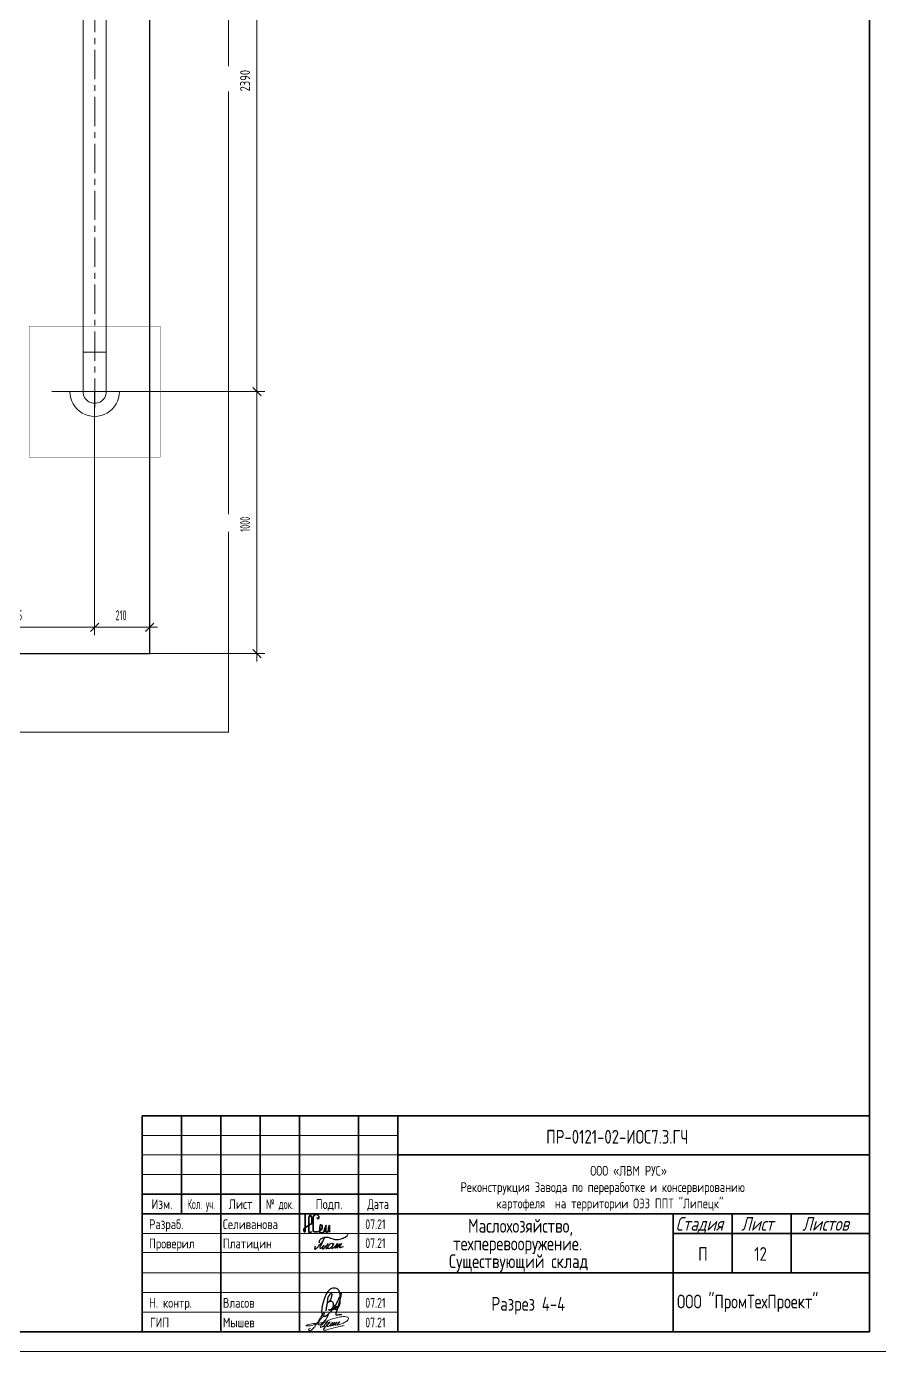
# Model space of a CAD drawing. Header units: millimetres. Extents: x -2281 to 17340, y -2563 to 4166.
# Drawn here: x 3738.6 to 3955.5, y 0 to 337.1 of the extents above; entities that cross this region are included whole.
import ezdxf
from ezdxf.enums import TextEntityAlignment as Align

# ---------------------------------------------------------------- set-up
doc = ezdxf.new("R2010")
doc.units = ezdxf.units.MM
for name, pattern in [('K5LT32807', [0]), ('K5LT_AXLED', [11.939881, 7.439881, -1.5, 1.5, -1.5]), ('K5LT_BASIC', [0]), ('K5LT_THIN', [0]), ('СПЛОШНАЯ', [1089000000.0, 99000000.0, 990000000.0])]:
    doc.linetypes.add(name, pattern=pattern)
doc.layers.add('Системный слой', color=7, linetype='Continuous')
doc.styles.add('KDIMTEXTSTYLE', font='GOST_AU.SHX', dxfattribs={"width": 0.96, "oblique": 15, "height": 5})
doc.styles.add('KTEXTSTYLE', font='GOST_AU.SHX', dxfattribs={"width": 0.96, "height": 5})
doc.styles.add('ГОСТ 2.304', font='CS_Gost2304.shx')
doc.dimstyles.new('KDIMSTYLE (0.07)', dxfattribs={"dimtxt": 5, "dimasz": 1, "dimexe": 2, "dimexo": 0, "dimgap": 1, "dimtad": 1, "dimlfac": 15, "dimtxsty": 'KDIMTEXTSTYLE', "dimsah": 1, "dimcen": 0, "dimdle": 1, "dimadec": 0, "dimazin": 0, "dimtfac": 0.667, "dimtmove": 0, "dimatfit": 3, "dimfxl": 1, "dimtvp": 1, "dimtolj": 1, "dimtzin": 0, "dimarcsym": 0})

# ---------------------------------------------------------------- blocks, each defined once
blk = doc.blocks.new('D32')
at = {"layer": 'Системный слой', "color": 7, "linetype": 'K5LT_THIN', "lineweight": 13}
for p, q in [((3797.16, 244.24), (3797.16, 246.24)), ((3755.89, 244.24), (3799.16, 244.24)), ((3798.22, 243.18), (3796.1, 245.3)), ((3797.16, 244.24), (3797.16, 177.57)), ((3769.89, 177.57), (3799.16, 177.57)), ((3796.1, 178.63), (3798.22, 176.51)), ((3797.16, 177.57), (3797.16, 175.57))]:
    blk.add_line(p, q, dxfattribs=at)
at = {"layer": 'Системный слой', "color": 7, "insert": (3792.89, 208.59), "char_height": 2.5, "attachment_point": 1, "rotation": 90, "style": 'KTEXTSTYLE'}
blk.add_mtext('\\H3.5;\\W0.965;\\Q15;\\Q0;\\W0.715;\\H2.50;1000', dxfattribs=at)
blk.add_wipeout([(3791.16, 208.59), (3787.59, 208.59), (3787.59, 213.03), (3791.16, 213.03)]).dxf.layer = 'Системный слой'
blk = doc.blocks.new('KDIMARROW_03')
at = {"layer": 'Системный слой', "color": 0, "linetype": 'K5LT_THIN', "lineweight": 13}
for p, q in [((-1.06, -1.06), (1.06, 1.06)), ((0, 0), (-1, 0)), ((0, 0), (2, 0))]:
    blk.add_line(p, q, dxfattribs=at)
blk = doc.blocks.new('D33')
at = {"layer": 'Системный слой', "color": 7, "linetype": 'K5LT_THIN', "lineweight": 13}
for p, q in [((3798.22, 402.58), (3796.1, 404.7)), ((3797.16, 403.64), (3797.16, 405.64)), ((3755.89, 403.64), (3799.16, 403.64)), ((3797.16, 403.64), (3797.16, 244.24)), ((3756.73, 244.24), (3799.16, 244.24)), ((3796.1, 245.3), (3798.22, 243.18)), ((3797.16, 244.24), (3797.16, 242.24))]:
    blk.add_line(p, q, dxfattribs=at)
at = {"layer": 'Системный слой', "color": 7, "insert": (3792.89, 320.63), "char_height": 2.5, "attachment_point": 1, "rotation": 90, "style": 'KTEXTSTYLE'}
blk.add_mtext('\\H3.5;\\W0.965;\\Q15;\\Q0;\\H2.50;2390', dxfattribs=at)
blk.add_wipeout([(3791.16, 320.63), (3787.59, 320.63), (3787.59, 326.98), (3791.16, 326.98)]).dxf.layer = 'Системный слой'
blk = doc.blocks.new('D35')
at = {"layer": 'Системный слой', "color": 7, "linetype": 'K5LT_THIN', "lineweight": 13}
for p, q in [((3755.89, 241.27), (3755.89, 182.3)), ((3716.23, 213.24), (3716.23, 182.3)), ((3716.23, 184.3), (3714.23, 184.3)), ((3717.29, 185.36), (3715.17, 183.24)), ((3755.89, 184.3), (3716.23, 184.3)), ((3754.83, 183.24), (3756.95, 185.36)), ((3755.89, 184.3), (3757.89, 184.3))]:
    blk.add_line(p, q, dxfattribs=at)
at = {"layer": 'Системный слой', "color": 7, "insert": (3734.18, 188.57), "char_height": 2.5, "attachment_point": 1, "style": 'KTEXTSTYLE'}
blk.add_mtext('\\H3.5;\\W0.965;\\Q15;\\Q0;\\W0.715;\\H2.50;595', dxfattribs=at)
blk.add_wipeout([(3734.18, 190.3), (3734.18, 193.87), (3737.79, 193.87), (3737.79, 190.3)]).dxf.layer = 'Системный слой'
blk = doc.blocks.new('D36')
at = {"layer": 'Системный слой', "color": 7, "linetype": 'K5LT_THIN', "lineweight": 13}
for p, q in [((3755.89, 244.24), (3755.89, 182.3)), ((3769.89, 244.24), (3769.89, 182.3)), ((3755.89, 184.3), (3753.89, 184.3)), ((3756.95, 185.36), (3754.83, 183.24)), ((3769.89, 184.3), (3755.89, 184.3)), ((3768.83, 183.24), (3770.95, 185.36)), ((3769.89, 184.3), (3771.89, 184.3))]:
    blk.add_line(p, q, dxfattribs=at)
at = {"layer": 'Системный слой', "color": 7, "insert": (3761.21, 188.57), "char_height": 2.5, "attachment_point": 1, "style": 'KTEXTSTYLE'}
blk.add_mtext('\\H3.5;\\W0.965;\\Q15;\\Q0;\\W0.715;\\H2.50;210', dxfattribs=at)
blk.add_wipeout([(3761.21, 190.3), (3761.21, 193.87), (3764.45, 193.87), (3764.45, 190.3)]).dxf.layer = 'Системный слой'
blk = doc.blocks.new('D133')
at = {"layer": 'Системный слой', "color": 7, "linetype": 'K5LT_THIN', "lineweight": 13}
for p, q in [((3668.9, 203.24), (3641.46, 203.24)), ((3644.52, 202.18), (3642.39, 204.3)), ((3643.46, 203.24), (3643.46, 205.24)), ((3643.46, 177.57), (3643.46, 203.24)), ((3766.4, 177.57), (3641.46, 177.57)), ((3642.39, 178.63), (3644.52, 176.51)), ((3643.46, 177.57), (3643.46, 175.57))]:
    blk.add_line(p, q, dxfattribs=at)
at = {"layer": 'Системный слой', "color": 7, "insert": (3639.19, 188.45), "char_height": 2.5, "attachment_point": 1, "rotation": 90, "style": 'KTEXTSTYLE'}
blk.add_mtext('\\H3.5;\\W0.965;\\Q15;\\Q0;\\W0.715;\\H2.50;385', dxfattribs=at)
blk.add_wipeout([(3637.46, 188.45), (3633.89, 188.45), (3633.89, 192.2), (3637.46, 192.2)]).dxf.layer = 'Системный слой'
blk = doc.blocks.new('U36')
at = {"layer": 'Системный слой', "color": 5, "linetype": 'K5LT_BASIC', "lineweight": 35, "true_color": 0x0000ff}
for p, q in [((692.08, 34.7), (692.08, 32.6)), ((693.14, 34.29), (692.99, 33.92)), ((692.99, 33.92), (692.99, 32.46)), ((693.14, 34.29), (693.41, 34.58)), ((693.41, 34.58), (693.52, 34.43)), ((693.52, 34.43), (693.66, 34.15)), ((693.66, 34.15), (693.75, 33.48)), ((694.31, 34.44), (694.16, 33.96)), ((694.16, 33.96), (694.16, 33.69)), ((694.47, 34.56), (694.31, 34.44)), ((694.57, 34.65), (694.47, 34.56)), ((694.7, 34.74), (694.57, 34.65)), ((694.85, 34.74), (694.7, 34.74)), ((695.12, 34.74), (694.85, 34.74)), ((695.29, 34.56), (695.12, 34.74)), ((695.12, 34), (695.12, 33.75)), ((695.12, 33.75), (695.29, 33.69)), ((695.41, 34.44), (695.29, 34.56)), ((695.53, 34.3), (695.41, 34.44)), ((695.53, 34.05), (695.53, 34.3)), ((695.53, 33.87), (695.53, 34.05)), ((695.53, 33.69), (695.53, 33.87)), ((691.75, 31.09), (692.29, 31.53)), ((691.75, 30.47), (691.75, 31.09)), ((692.08, 30.2), (691.75, 30.47)), ((692.08, 32.6), (692.08, 31.3)), ((692.08, 31.3), (692.08, 30.2)), ((692.29, 31.53), (693.75, 32.46)), ((692.99, 32.46), (692.99, 31.83)), ((692.99, 31.83), (692.99, 30.46)), ((692.99, 30.46), (692.99, 30.15)), ((693.75, 33.48), (693.75, 33.08)), ((693.75, 33.08), (693.75, 32.83)), ((693.75, 32.83), (693.75, 32.46)), ((694.16, 33.69), (694.16, 33.47)), ((694.16, 33.47), (694.16, 33.14)), ((694.16, 33.14), (694.16, 33.02)), ((694.16, 33.02), (694.16, 32)), ((694.16, 32), (694.16, 31.49)), ((694.16, 31.49), (694.16, 31.01)), ((694.16, 31.01), (694.16, 30.55)), ((694.16, 30.55), (694.31, 30.31)), ((695.21, 30.31), (695.74, 30.43)), ((695.29, 33.69), (695.41, 33.6)), ((695.41, 33.6), (695.53, 33.69)), ((695.93, 32.14), (695.74, 30.43)), ((695.74, 30.43), (696.11, 30.78)), ((695.74, 30.43), (695.93, 30.09)), ((696.11, 32.14), (695.93, 32.14)), ((696.42, 32), (696.11, 32.14)), ((696.11, 30.78), (696.42, 31.25)), ((696.42, 31.49), (696.42, 32)), ((696.42, 31.25), (696.42, 31.49)), ((696.8, 30.26), (697.17, 31.37)), ((697.17, 31.37), (697.46, 32)), ((697.22, 31.46), (697.46, 32)), ((697.32, 31.68), (697.22, 31.46)), ((697.46, 32), (697.32, 31.68)), ((697.46, 32), (697.34, 31.57)), ((697.34, 31.57), (697.34, 31.25)), ((697.34, 31.25), (697.34, 30.81)), ((697.34, 30.81), (697.34, 30.43)), ((697.34, 30.43), (697.46, 30.26)), ((697.74, 30.26), (698.02, 30.62)), ((698.02, 31.25), (698.28, 32)), ((698.02, 30.62), (698.02, 31.25)), ((698.28, 32), (698.28, 31.41)), ((698.28, 31.41), (698.28, 30.81)), ((698.28, 30.81), (698.28, 30.44)), ((698.28, 30.44), (698.44, 30.26)), ((692.99, 30.15), (693.16, 30.15)), ((693.16, 30.15), (693.75, 30.31)), ((694.31, 30.31), (694.57, 30.31)), ((694.57, 30.31), (695.21, 30.31)), ((695.93, 30.09), (696.26, 30.09)), ((696.26, 30.09), (696.8, 30.26)), ((697.46, 30.26), (697.74, 30.26))]:
    blk.add_line(p, q, dxfattribs=at)
blk = doc.blocks.new('Из_буфера17084')
at = {"color": 5, "linetype": 'K5LT_BASIC', "lineweight": 35, "true_color": 0x0000ff}
for p, q in [((0, 55), (185, 55)), ((0, 0), (0, 55)), ((10, 50), (10, 55)), ((20, 0), (20, 55)), ((30, 50), (30, 55)), ((40, 0), (40, 55)), ((55, 0), (55, 55)), ((65, 0), (65, 55)), ((185, 0), (185, 55)), ((10, 45), (10, 50)), ((30, 45), (30, 50)), ((10, 40), (10, 45)), ((30, 40), (30, 45)), ((65, 45), (135, 45)), ((135, 45), (185, 45)), ((10, 35), (10, 40)), ((30, 35), (30, 40)), ((0, 35), (20, 35)), ((10, 30), (10, 35)), ((20, 35), (40, 35)), ((30, 30), (30, 35)), ((40, 35), (55, 35)), ((55, 35), (65, 35)), ((0, 30), (20, 30)), ((20, 30), (40, 30)), ((40, 30), (55, 30)), ((55, 30), (65, 30)), ((65, 30), (135, 30)), ((135, 30), (185, 30)), ((135, 15), (135, 30)), ((150, 15), (150, 30)), ((165, 15), (165, 30)), ((135, 25), (150, 25)), ((150, 25), (165, 25)), ((165, 25), (185, 25)), ((65, 15), (135, 15)), ((135, 0), (135, 15)), ((135, 15), (185, 15)), ((0, 0), (185, 0))]:
    blk.add_line(p, q, dxfattribs=at)
at = {"color": 7, "linetype": 'K5LT_THIN', "lineweight": 13}
for p, q in [((0, 50), (65, 50)), ((0, 45), (65, 45)), ((0, 40), (65, 40)), ((0, 25), (65, 25)), ((0, 20.18), (65, 20.18)), ((0, 15), (65, 15)), ((0, 10), (65, 10)), ((0, 5), (65, 5))]:
    blk.add_line(p, q, dxfattribs=at)
at = {"color": 5, "ltscale": 100}
for points, knots in [([(45.13, 22.72), (45.08, 22.75), (44.95, 22.82), (45.08, 23.15), (45.22, 23.53), (45.69, 23.86), (46.35, 24.11), (47.14, 24.13), (47.88, 23.85), (48.45, 23.71), (49.08, 23.41), (49.82, 23.5), (50.56, 23.57), (51.12, 23.85), (51.62, 24.1), (52.06, 24.41), (52.25, 24.67), (52.33, 24.78)], [0, 0, 0, 0, 0.431797, 1.178489, 2.461486, 4.121286, 5.746491, 8.576653, 10.665684, 12.489392, 13.66502, 16.533624, 18.614946, 20.018616, 21.839218, 23.452402, 24.593608, 24.593608, 24.593608, 24.593608]), ([(46.31, 23.98), (46.16, 23.66), (45.88, 23.03), (45.5, 22.22), (45.25, 21.69), (45.1, 21.39), (45.2, 21.2), (45.59, 21.39), (45.86, 21.64), (46.12, 21.87), (46.29, 22.1), (45.92, 21.63), (45.9, 21.46), (45.79, 20.97), (46.45, 21.35), (46.69, 21.8), (47.05, 22.18), (47.28, 22.6), (46.83, 21.86), (46.8, 21.61), (46.63, 21.18), (47.01, 21.23), (47.24, 21.5), (47.38, 21.92), (47.61, 22.28), (47.93, 22.53), (48.36, 22.6), (48.5, 22.2), (48.34, 21.68), (47.86, 21.45), (47.47, 21.04), (47.2, 21.3), (47.28, 21.56), (47.32, 21.73), (47.35, 21.81)], [0, 0, 0, 0, 3.072465, 5.93997, 7.549067, 8.315184, 8.518632, 9.297948, 11.017233, 12.177, 12.274236, 13.253162, 14.373883, 15.056044, 16.321571, 18.238062, 20.462871, 20.485404, 22.259679, 23.256478, 24.22225, 24.572838, 25.944, 27.118904, 28.372944, 29.551905, 30.631397, 31.314613, 32.797992, 34.860972, 36.035272, 36.592578, 37.46905, 38.152896, 38.152896, 38.152896, 38.152896]), ([(43.98, 21.76), (43.94, 21.64), (43.86, 21.42), (43.84, 21.18), (43.85, 20.95), (44.32, 21.18), (44.62, 21.6), (45.24, 22.25), (45.6, 22.7), (45.77, 22.9)], [0, 0, 0, 0, 1.023251, 1.999254, 2.203937, 2.749575, 5.025767, 7.694552, 10.021415, 10.021415, 10.021415, 10.021415]), ([(48.78, 22.48), (48.64, 22.26), (48.44, 21.96), (48.21, 21.63), (48.14, 21.44), (48.12, 21.3), (48.26, 21.19), (48.58, 21.39), (49.02, 21.78), (49.51, 22.16), (49.7, 22.58), (49.45, 22.07), (49.33, 21.92), (49.13, 21.51), (49.03, 21.3), (48.86, 21.13), (49.39, 21.68), (49.57, 21.85), (49.84, 22.16), (50.02, 22.32), (50.12, 22.42), (50.21, 22.4), (50.1, 22.3), (50.07, 22.13), (49.82, 21.79), (49.71, 21.67), (49.5, 21.22), (49.56, 21.42), (49.76, 21.57), (50, 21.82), (50.24, 22.06), (50.47, 22.25), (50.56, 22.43), (50.77, 22.48), (50.47, 22.2), (50.45, 21.98), (50.2, 21.69), (50.16, 21.5), (50.13, 21.33), (50.34, 21.47), (50.64, 21.52), (50.96, 21.64), (51.21, 21.73)], [0, 0, 0, 0, 2.193491, 3.122776, 3.412184, 3.931225, 4.186345, 4.742983, 6.660993, 9.724043, 9.751678, 10.435587, 11.882862, 13.100447, 13.895457, 13.907935, 15.185275, 16.601835, 17.647571, 18.376745, 18.721837, 18.822471, 18.959217, 19.597164, 20.649189, 21.936885, 22.537547, 22.589821, 23.541509, 24.655442, 25.570131, 26.450208, 27.158429, 27.347227, 27.878565, 29.071398, 29.999172, 30.768503, 30.875904, 31.303409, 31.983017, 34.104674, 34.104674, 34.104674, 34.104674])]:
    blk.add_open_spline(points, degree=3, knots=knots, dxfattribs=at)
at = {"color": 5, "linetype": 'СПЛОШНАЯ', "lineweight": 25}
blk.add_open_spline([(46.77, 5.33), (46.78, 5.43), (46.8, 5.65), (46.85, 6.03), (46.93, 6.42), (47, 6.84), (47.09, 7.18), (47.09, 7.49), (47.16, 7.76), (47.18, 8.04), (47.22, 8.33), (47.24, 8.58), (47.29, 8.76), (47.32, 8.95), (47.51, 9.07), (47.53, 9.3), (47.69, 9.4), (47.73, 9.54), (47.83, 9.66), (47.94, 9.73), (48.07, 9.77), (48.19, 9.7), (48.17, 9.59), (48.17, 9.47), (48.21, 9.34), (48.16, 9.18), (48.16, 8.97), (48.07, 8.71), (47.98, 8.32), (47.73, 7.89), (47.5, 7.65), (47.26, 7.38), (47.61, 7.72), (47.8, 7.81), (48.04, 7.82), (48.33, 7.76), (48.48, 7.42), (48.58, 7.06), (48.53, 6.68), (48.5, 6.31), (48.3, 5.98), (48.1, 5.7), (47.76, 5.56), (47.61, 5.59), (47.29, 5.56), (47.38, 5.56), (47.48, 5.57), (47.64, 5.58), (47.81, 5.58), (47.94, 5.64), (48.07, 5.7), (48.18, 5.82), (48.27, 5.95), (48.37, 6.08), (48.43, 6.27), (48.57, 6.41), (48.68, 6.54), (48.81, 6.64), (48.88, 6.76), (49.02, 6.83), (49.06, 6.68), (48.98, 6.56), (48.97, 6.38), (48.89, 6.21), (48.86, 6.03), (48.8, 5.83), (48.78, 5.72), (48.72, 5.54), (48.81, 5.79), (48.92, 5.87), (48.98, 6.03), (49.07, 6.17), (49.25, 6.26), (49.34, 6.43), (49.45, 6.48), (49.57, 6.55), (49.31, 6.34), (49.3, 6.21), (49.2, 6.06), (49.18, 5.9), (49.12, 5.78), (49.14, 5.63), (49.29, 5.65), (49.42, 5.72), (49.66, 5.88), (49.88, 6.17), (50.09, 6.51), (50.23, 6.89), (50.32, 7.3), (50.36, 7.81), (50.38, 8.36), (50.39, 8.94), (50.31, 9.5), (50.25, 10.05), (50.03, 10.51), (49.76, 10.88), (49.3, 11.09), (48.76, 11.17), (48.1, 11.05), (47.56, 10.71), (47.16, 10.24), (46.85, 9.74), (46.56, 9.17), (46.28, 8.51), (46.09, 7.76), (45.84, 6.95), (45.71, 6.12), (45.6, 5.36), (45.63, 4.73), (45.76, 4.28), (45.99, 4.01), (46.22, 3.97), (46.47, 3.91), (46.82, 4.18), (47.25, 4.42), (47.64, 4.86), (48.05, 5.25), (48.45, 5.68), (48.77, 6.23), (49.23, 6.83), (49.58, 7.57), (49.92, 8.21), (50.1, 8.71), (50.3, 9.03), (50.43, 9.32), (50.53, 9.55), (50.62, 9.76), (50.68, 9.9), (50.78, 10.18), (50.61, 9.68), (50.53, 9.44), (50.46, 8.98), (50.34, 8.53), (50.22, 8.09), (50.12, 7.72), (50.01, 7.28), (49.88, 6.82), (49.73, 6.37), (49.66, 5.98), (49.52, 5.57), (49.4, 5.12), (49.23, 4.76), (49.19, 4.26), (49.68, 4.31), (50.02, 4.38), (50.39, 4.41), (50.61, 4.47), (50.73, 4.49)], degree=3, knots=[0, 0, 0, 0, 0.307065, 0.645513, 1.141941, 1.528337, 1.899022, 2.19853, 2.458747, 2.726472, 3.041406, 3.3405, 3.483048, 3.604864, 3.900766, 4.078346, 4.224781, 4.411884, 4.503687, 4.671076, 4.803081, 4.898228, 5.034103, 5.089759, 5.261669, 5.411215, 5.600281, 5.869738, 6.244996, 6.793178, 7.299755, 7.356523, 7.718758, 7.928414, 8.121472, 8.408884, 8.755636, 9.137139, 9.531942, 9.894345, 10.255487, 10.641946, 10.952547, 11.194175, 11.365843, 11.384528, 11.443247, 11.681175, 11.848056, 11.953202, 12.088858, 12.285634, 12.433033, 12.551144, 12.791509, 13.008067, 13.12532, 13.309879, 13.478031, 13.580555, 13.65575, 13.850925, 14.019278, 14.18007, 14.411251, 14.575473, 14.759923, 14.816857, 14.998839, 15.124627, 15.298671, 15.467353, 15.643877, 15.87278, 15.98894, 16.025675, 16.230544, 16.435071, 16.559082, 16.734083, 16.898304, 16.991931, 17.083783, 17.276019, 17.474415, 17.923645, 18.343597, 18.683301, 19.133269, 19.609134, 20.204354, 20.783711, 21.357358, 21.897074, 22.424787, 22.869572, 23.249454, 23.888416, 24.497712, 25.22397, 25.758185, 26.327301, 26.977667, 27.679495, 28.481732, 29.297835, 30.189654, 31.017342, 31.58479, 32.089274, 32.398345, 32.579917, 32.776181, 33.123166, 33.800166, 34.302104, 34.861353, 35.50978, 36.043601, 36.774716, 37.762754, 38.49424, 38.952323, 39.339493, 39.62961, 39.902032, 40.093501, 40.299822, 40.415435, 40.760147, 41.050796, 41.440785, 42.033287, 42.488406, 42.793512, 43.212654, 43.842274, 44.207569, 44.644044, 45.034942, 45.500194, 46.034585, 46.302994, 46.72433, 47.095092, 47.449604, 47.79943, 47.79943, 47.79943, 47.79943], dxfattribs=at)
at = {"color": 5, "lineweight": 13}
for points, knots in [([(46.81, 2.06), (46.91, 2.11), (47.17, 2.24), (47.94, 2.65), (47.58, 2.31), (47.38, 2.07), (47.21, 1.78), (47.04, 1.38), (47.37, 1.36), (47.82, 1.61), (48.77, 2.8), (48.09, 2.03), (47.69, 1.74), (47.93, 1.35), (48.43, 1.89), (48.67, 1.96), (49.02, 2.52), (48.67, 2.16), (48.62, 2.02), (48.36, 1.66), (48.69, 1.63), (48.91, 1.9), (49.2, 2.08), (49.7, 2.64), (49.26, 2.24), (49.16, 2.06), (48.99, 1.67), (49.37, 1.74), (49.66, 1.94), (49.97, 2.25), (50.22, 2.42), (50.2, 2.63), (50.08, 2.4), (49.92, 2.24), (49.7, 2.01), (49.68, 1.69), (50.27, 1.95), (50.89, 2.06), (51.78, 2.57), (52.43, 3.02), (52.45, 3.72), (51.5, 3.92), (49.99, 3.81), (48.15, 3.23), (46.44, 2.56), (45.03, 2.19), (43.51, 1.74), (42.48, 1.45), (41.32, 1.63), (43.1, 2.09), (43.83, 2.14), (44.91, 2.23), (45.74, 2.32), (46.39, 2.37), (46.85, 2.17), (46.96, 1.81), (46.72, 1.32), (46.38, 1.04), (45.84, 0.5), (46.54, 0.36), (47.33, 0.63), (48.74, 1.01), (50.16, 1.38), (51.05, 1.55), (51.36, 1.61)], [0, 0, 0, 0, 3.038527, 7.928844, 9.086014, 12.097675, 15.528547, 17.66595, 19.070802, 21.454693, 30.967705, 34.235814, 39.209699, 39.978208, 43.376179, 49.785578, 51.259744, 52.554811, 57.050509, 58.414551, 59.41587, 62.54853, 65.780871, 69.329301, 71.355427, 74.592241, 76.413962, 77.857928, 81.064898, 85.38628, 87.364724, 87.89806, 88.63441, 91.138005, 94.624582, 95.523983, 96.849298, 105.203593, 113.462735, 119.068507, 122.32313, 126.456589, 137.821001, 158.653729, 168.966844, 179.809845, 191.75824, 204.353859, 205.97876, 214.275663, 224.201019, 231.149917, 237.277981, 243.463846, 245.690102, 248.131611, 251.152068, 257.181919, 260.294733, 263.185735, 268.486975, 281.393572, 295.095268, 302.11988, 302.11988, 302.11988, 302.11988]), ([(45.82, 3.66), (45.98, 3.9), (46.21, 4.26), (46.34, 4.67), (46.31, 5.12), (45.54, 3.99), (45.1, 3.3), (44.28, 1.87), (43.59, 0.92), (43.05, 0.46), (42.68, 0.18), (42.4, 0.3), (42.22, 0.7), (42.54, 0.8), (42.76, 0.87)], [0, 0, 0, 0, 6.284693, 9.320474, 10.7028, 14.159521, 27.560812, 39.892251, 48.410407, 54.395744, 56.198712, 58.40461, 60.334938, 64.443024, 64.443024, 64.443024, 64.443024]), ([(45.74, 3.74), (45.49, 3.39), (45.13, 2.9), (44.72, 2.34), (44.6, 1.85), (45.08, 1.68), (45.72, 1.97), (46.38, 2.83), (46.89, 3.38), (47.51, 4.61), (46.54, 2.98), (46.16, 2.28), (45.37, 1.54), (45.24, 0.92), (46.25, 1.59), (46.51, 1.98), (47.49, 3.14), (46.54, 1.96), (45.96, 1.14), (46.79, 1.38), (47.05, 1.79), (46.94, 2.03), (46.89, 2.14)], [0, 0, 0, 0, 9.484815, 13.736551, 16.722874, 18.440188, 23.790574, 31.629006, 41.675293, 46.218039, 51.067257, 68.169736, 73.547001, 74.702959, 80.578822, 87.347467, 92.924006, 102.634203, 105.699849, 110.724111, 113.68715, 116.26144, 116.26144, 116.26144, 116.26144])]:
    blk.add_open_spline(points, degree=3, knots=knots, dxfattribs=at)
at = {"layer": 'Системный слой'}
blk.add_blockref('U36', (-650.66, -4.87), dxfattribs=at)
at = {"style": 'ГОСТ 2.304'}
for s, p in [('Изм.', (5, 32.5)), ('Лист', (25, 32.5)), ('Подп.', (47.5, 32.5))]:
    blk.add_text(s, height=2.5, dxfattribs=at).set_placement(p, align=Align.MIDDLE_CENTER)
for s, width, p in [('Кол. уч.', 0.65, (15, 32.5)), ('№ док.', 0.8, (35, 32.5)), ('Дата', 0.9, (60, 32.5))]:
    blk.add_text(s, height=2.5, dxfattribs=dict(at, width=width)).set_placement(p, align=Align.MIDDLE_CENTER)
at = {"color": 7, "char_height": 2.5, "attachment_point": 1, "style": 'KTEXTSTYLE'}
for s, insert in [('\\H3.5;\\W0.965;\\Q15;\\Q0;ПР-0121-02-ИОС7.3.ГЧ', (102.73, 51.38)), ('\\H3.5;\\W0.965;\\Q15;\\Q0;\\H2.50; ООО «ЛВМ РУС»', (112.71, 42.23)), ('\\H3.5;\\W0.965;\\Q15;\\Q0;\\H2.50;Реконструкция Завода по переработке и консервированию', (80.95, 38.07)), ('\\H3.5;\\W0.965;\\Q15;\\Q0;\\H2.50;картофеля  на территории ОЭЗ ППТ "Липецк"', (90.08, 33.92)), ('\\H3.5;\\W0.965;\\Q15;\\Q0;\\H2.50; Разраб.', (0.5, 28.63)), ('\\H3.5;\\W0.965;\\Q15;\\Q0;\\H2.50;Селиванова', (20.5, 28.63)), ('{\\W0.891;07.21}', (56.73, 28.63)), ('\\H3.5;\\W0.965;\\Q15;\\Q0;Маслохозяйство,', (82.87, 28.73)), ('\\H3.5;\\W0.965;\\Q15;\\Q15;Стадия', (135.66, 29.23)), ('\\H3.5;\\W0.965;\\Q15;\\Q15;Лист', (152.33, 29.23)), ('\\H3.5;\\W0.965;\\Q15;\\Q15;Листов', (167.88, 29.23)), ('\\H3.5;\\W0.965;\\Q15;\\Q0;\\H2.50; Проверил', (0.5, 23.73)), ('\\H3.5;\\W0.965;\\Q15;\\Q0;\\H2.50;Платицин', (20.5, 23.73)), ('{\\W0.891;07.21}', (56.73, 23.82)), ('\\H3.5;\\W0.965;\\Q15;\\Q0;техперевооружение.', (79.07, 24.23)), ('\\H3.5;\\W0.965;\\Q15;\\Q0;П', (141.39, 21.58)), ('\\H3.5;\\W0.965;\\Q15;\\Q0;Существующий склад', (78.01, 19.72)), ('\\H3.5;\\W0.965;\\Q15;\\Q0;\\H2.50; Н. контр.', (0.5, 8.63)), ('\\H3.5;\\W0.965;\\Q15;\\Q0;\\H2.50;Власов', (20.5, 8.63)), ('{\\W0.891;07.21}', (56.73, 8.63)), ('\\H3.5;\\W0.965;\\Q15;\\Q0;\\H2.50;ГИП', (1.96, 3.63)), ('\\H3.5;\\W0.965;\\Q15;\\Q0;\\H2.50;Мышев', (20.5, 3.63)), ('{\\W0.891;07.21}', (56.73, 3.63))]:
    blk.add_mtext(s, dxfattribs=dict(at, insert=insert))
blk = doc.blocks.new('Из_буфера17188')
at = {"ltscale": 100}
blk.add_blockref('Из_буфера17084', (0, 0), dxfattribs=at)
at = {"linetype": 'Continuous', "style": 'ГОСТ 2.304', "width": 0.95}
blk.add_text('ООО "ПромТехПроект"', height=3.5, dxfattribs=at).set_placement((136.01, 5.97))

msp = doc.modelspace()

# ---------------------------------------------------------------- linework, layer by layer
at = {"color": 5, "linetype": 'K5LT_BASIC', "lineweight": 35, "true_color": 0x0000ff}
for p, q in [((3953, 589), (3953, 5)), ((3953, 5), (3137, 5))]:
    msp.add_line(p, q, dxfattribs=at)
at = {"color": 7, "linetype": 'K5LT_THIN', "lineweight": 13}
msp.add_line((3958, 0), (3117, 0), dxfattribs=at)
at = {"layer": 'Системный слой', "color": 6, "linetype": 'K5LT32807', "lineweight": 25, "true_color": 0xff00ff}
for p, q in [((3769.89375, 177.56929), (3769.89375, 471.3625)), ((3266.96441, 177.56929), (3769.89375, 177.56929))]:
    msp.add_line(p, q, dxfattribs=at)
at = {"layer": 'Системный слой', "color": 30, "linetype": 'K5LT_AXLED', "lineweight": 13, "true_color": 0xff8000}
msp.add_line((3755.89375, 240.1529), (3755.89375, 445.60952), dxfattribs=at)
at = {"layer": 'Системный слой', "color": 7, "linetype": 'K5LT_THIN', "lineweight": 13}
for p, q in [((3752.92709, 244.23596), (3752.92709, 394.24073)), ((3758.86042, 244.23596), (3758.86042, 392.24295)), ((3752.92709, 254.23596), (3758.86042, 254.23596)), ((3745.00258, 244.23596), (3766.78492, 244.23596))]:
    msp.add_line(p, q, dxfattribs=at)
at = {"layer": 'Системный слой', "color": 6, "linetype": 'K5LT32807', "true_color": 0xff00ff, "const_width": 0.25}
msp.add_lwpolyline([(3266.96441, 157.56929), (3789.89375, 157.56929), (3789.89375, 471.3625)], dxfattribs=at)
at = {"layer": 'Системный слой', "color": 7, "linetype": 'K5LT_THIN', "const_width": 0.11}
msp.add_lwpolyline([(3772.56042, 227.56929), (3739.22709, 227.56929), (3739.22709, 260.90262), (3772.56042, 260.90262), (3772.56042, 227.56929)], dxfattribs=at)
at = {"layer": 'Системный слой', "color": 7, "linetype": 'K5LT_THIN', "lineweight": 13}
for radius in [6.3, 2.96667]:
    msp.add_arc((3755.89375, 244.23596), radius, 179.9992585, 0, dxfattribs=at)

# ---------------------------------------------------------------- block references
at = {"ltscale": 100}
msp.add_blockref('Из_буфера17188', (3768, 5), dxfattribs=at)

# ---------------------------------------------------------------- texts
at = {"color": 7, "char_height": 2.5, "attachment_point": 1, "style": 'KTEXTSTYLE'}
for s, insert in [('\\H3.5;\\W0.965;\\Q15;\\Q0;\\H2.50; ', (3905.30312, 48.34938)), ('\\H3.5;\\W0.965;\\Q15;\\Q0;\\H2.50; ', (3892.2724, 41.27531)), ('\\H3.5;\\W0.965;\\Q15;\\Q0;\\H2.50; ', (3768.5, 23.72564)), ('\\H3.5;\\W0.965;\\Q15;\\Q0;12', (3923.64792, 26.57668)), ('\\H3.5;\\W0.965;\\Q15;\\Q0; Разрез 4-4', (3855.08172, 13.87667)), ('\\H3.5;\\W0.965;\\Q15;\\Q15;\\H2.50; ', (3768.5, 8.63334))]:
    msp.add_mtext(s, dxfattribs=dict(at, insert=insert))

# ---------------------------------------------------------------- next in the draw order: dimensions: what is measured, and where the dimension line sits
at = {"layer": 'Системный слой', "color": 7}
dim = msp.add_linear_dim(base=(3797.15972, 244.23596), p1=(3769.89375, 177.56929), p2=(3755.89375, 244.23596), angle=90, text='\\H50.0;\\W0.965;\\Q0;\\H50.0;\\W0.965;\\Q0;\\Q0;\\W0.715;\\H2.50;1000\\Q0;\\W0.965;\\H50.00;', dimstyle='KDIMSTYLE (0.07)', override={"dimexo": 0, "dimblk1": 'KDIMARROW_03', "dimblk2": 'KDIMARROW_03', "dimse1": 0, "dimse2": 0, "dimclrt": 7, "dimtolj": 1}, dxfattribs=at)
dim.commit()
dim.dimension.update_dxf_attribs({"geometry": 'D32', "text_midpoint": (3797.15972, 210.90262), "dimtype": 160})

# ---------------------------------------------------------------- next in the draw order: dimensions: what is measured, and where the dimension line sits
dim = msp.add_linear_dim(base=(3797.15972, 403.63596), p1=(3756.72709, 244.23596), p2=(3755.89375, 403.63596), angle=90, text='\\H50.0;\\W0.965;\\Q0;\\H50.0;\\W0.965;\\Q0;\\Q0;2390\\Q0;', dimstyle='KDIMSTYLE (0.07)', override={"dimexo": 0, "dimblk1": 'KDIMARROW_03', "dimblk2": 'KDIMARROW_03', "dimse1": 0, "dimse2": 0, "dimclrt": 7, "dimtolj": 1}, dxfattribs=at)
dim.commit()
dim.dimension.update_dxf_attribs({"geometry": 'D33', "text_midpoint": (3797.15972, 323.93596), "dimtype": 160})

# ---------------------------------------------------------------- next in the draw order: dimensions: what is measured, and where the dimension line sits
dim = msp.add_linear_dim(base=(3755.89373, 184.30376), p1=(3716.22709, 213.23596), p2=(3755.89373, 241.26929), text='\\H50.0;\\W0.965;\\Q0;\\H50.0;\\W0.965;\\Q0;\\Q0;\\W0.715;\\H2.50;595\\Q0;\\W0.965;\\H50.00;', dimstyle='KDIMSTYLE (0.07)', override={"dimexo": 0, "dimblk1": 'KDIMARROW_03', "dimblk2": 'KDIMARROW_03', "dimse1": 0, "dimse2": 0, "dimclrt": 7, "dimtolj": 1}, dxfattribs=at)
dim.commit()
dim.dimension.update_dxf_attribs({"geometry": 'D35', "text_midpoint": (3736.06041, 184.30376), "dimtype": 160})

# ---------------------------------------------------------------- next in the draw order: dimensions: what is measured, and where the dimension line sits
dim = msp.add_linear_dim(base=(3769.89375, 184.30376), p1=(3755.89375, 244.23596), p2=(3769.89375, 244.23596), text='\\H50.0;\\W0.965;\\Q0;\\H50.0;\\W0.965;\\Q0;\\Q0;\\W0.715;\\H2.50;210\\Q0;\\W0.965;\\H50.00;', dimstyle='KDIMSTYLE (0.07)', override={"dimexo": 0, "dimblk1": 'KDIMARROW_03', "dimblk2": 'KDIMARROW_03', "dimse1": 0, "dimse2": 0, "dimclrt": 7, "dimtolj": 1}, dxfattribs=at)
dim.commit()
dim.dimension.update_dxf_attribs({"geometry": 'D36', "text_midpoint": (3762.89375, 184.30376), "dimtype": 160})

# ---------------------------------------------------------------- next in the draw order: dimensions: what is measured, and where the dimension line sits
dim = msp.add_linear_dim(base=(3643.45506, 177.56929), p1=(3668.90173, 203.23602), p2=(3766.39916, 177.56929), angle=90, text='\\H50.0;\\W0.965;\\Q0;\\H50.0;\\W0.965;\\Q0;\\Q0;\\W0.715;\\H2.50;385\\Q0;\\W0.965;\\H50.00;', dimstyle='KDIMSTYLE (0.07)', override={"dimexo": 0, "dimblk1": 'KDIMARROW_03', "dimblk2": 'KDIMARROW_03', "dimse1": 0, "dimse2": 0, "dimclrt": 7, "dimtolj": 1}, dxfattribs=at)
dim.commit()
dim.dimension.update_dxf_attribs({"geometry": 'D133', "text_midpoint": (3643.45506, 190.40265), "dimtype": 160})

doc.saveas('drawing.dxf')
